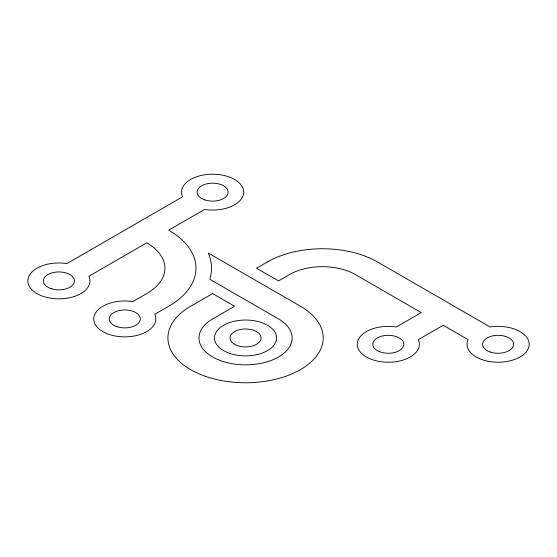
<?xml version="1.0" encoding="UTF-8"?>
<svg xmlns="http://www.w3.org/2000/svg" width="557" height="557" viewBox="0 0 557 557"><rect width="100%" height="100%" fill="white"/><g stroke="black" fill="none" stroke-linecap="round" stroke-linejoin="round"><path stroke-width="0.84" d="M182.619 196.781L66.931 263.579A31.06 17.928 0 0 0 27.954 279.336A31.06 17.928 0 0 0 61.597 298.761A31.06 17.928 0 0 0 88.89 276.258L146.735 242.859A62.112 35.864 0 0 1 146.735 293.574L132.81 301.615A31.06 17.928 0 0 0 93.834 317.372A31.06 17.928 0 0 0 127.483 336.797A31.06 17.928 0 0 0 154.776 314.294L168.694 306.253A93.172 53.792 0 0 0 168.694 230.18L204.579 209.46A31.06 17.928 0 0 0 243.555 193.704A31.06 17.928 0 0 0 209.912 174.278A31.06 17.928 0 0 0 182.619 196.781M212.621 293.574L190.654 306.253A77.646 44.825 0 0 0 190.654 369.646A77.646 44.825 0 0 0 300.46 369.646A77.646 44.825 0 0 0 300.46 306.253L208.283 253.038A108.699 62.76 0 0 1 209.815 279.28L278.5 318.931A46.586 26.896 0 0 1 278.5 356.967A46.586 26.896 0 0 1 212.621 356.967A46.586 26.896 0 0 1 212.621 318.931L234.581 306.253L212.621 293.574M267.52 261.881L256.54 268.216L278.5 280.895L289.48 274.559A46.586 26.896 0 0 1 355.366 274.559L421.245 312.595L396.34 326.973A31.06 17.928 0 0 0 357.364 342.729A31.06 17.928 0 0 0 391.014 362.154A31.06 17.928 0 0 0 418.307 339.652L443.205 325.274L468.11 339.652A31.06 17.928 0 0 0 495.403 362.154A31.06 17.928 0 0 0 529.046 342.729A31.06 17.928 0 0 0 490.069 326.973L377.326 261.881A77.646 44.825 0 0 0 267.52 261.881M51.126 288.658A15.526 8.968 0 0 0 74.422 280.895A15.526 8.968 0 0 0 51.126 273.132A15.526 8.968 0 0 0 51.126 288.658M117.012 326.694A15.526 8.968 0 0 0 140.301 318.931A15.526 8.968 0 0 0 117.012 311.168A15.526 8.968 0 0 0 117.012 326.694M204.851 199.907A15.526 8.968 0 0 0 228.147 192.144A15.526 8.968 0 0 0 204.851 184.381A15.526 8.968 0 0 0 204.851 199.907M230.027 353.479A31.06 17.928 0 0 0 276.613 337.953A31.06 17.928 0 0 0 230.027 322.419A31.06 17.928 0 0 0 230.027 353.479M237.797 345.716A15.526 8.968 0 0 0 261.087 337.953A15.526 8.968 0 0 0 237.797 330.19A15.526 8.968 0 0 0 237.797 345.716M379.602 351.718A15.526 8.968 0 0 0 403.79 344.929A15.526 8.968 0 0 0 381.517 336.226A15.526 8.968 0 0 0 379.602 351.718M490.341 352.052A15.526 8.968 0 0 0 513.638 344.289A15.526 8.968 0 0 0 490.341 336.525A15.526 8.968 0 0 0 490.341 352.052"/></g></svg>
